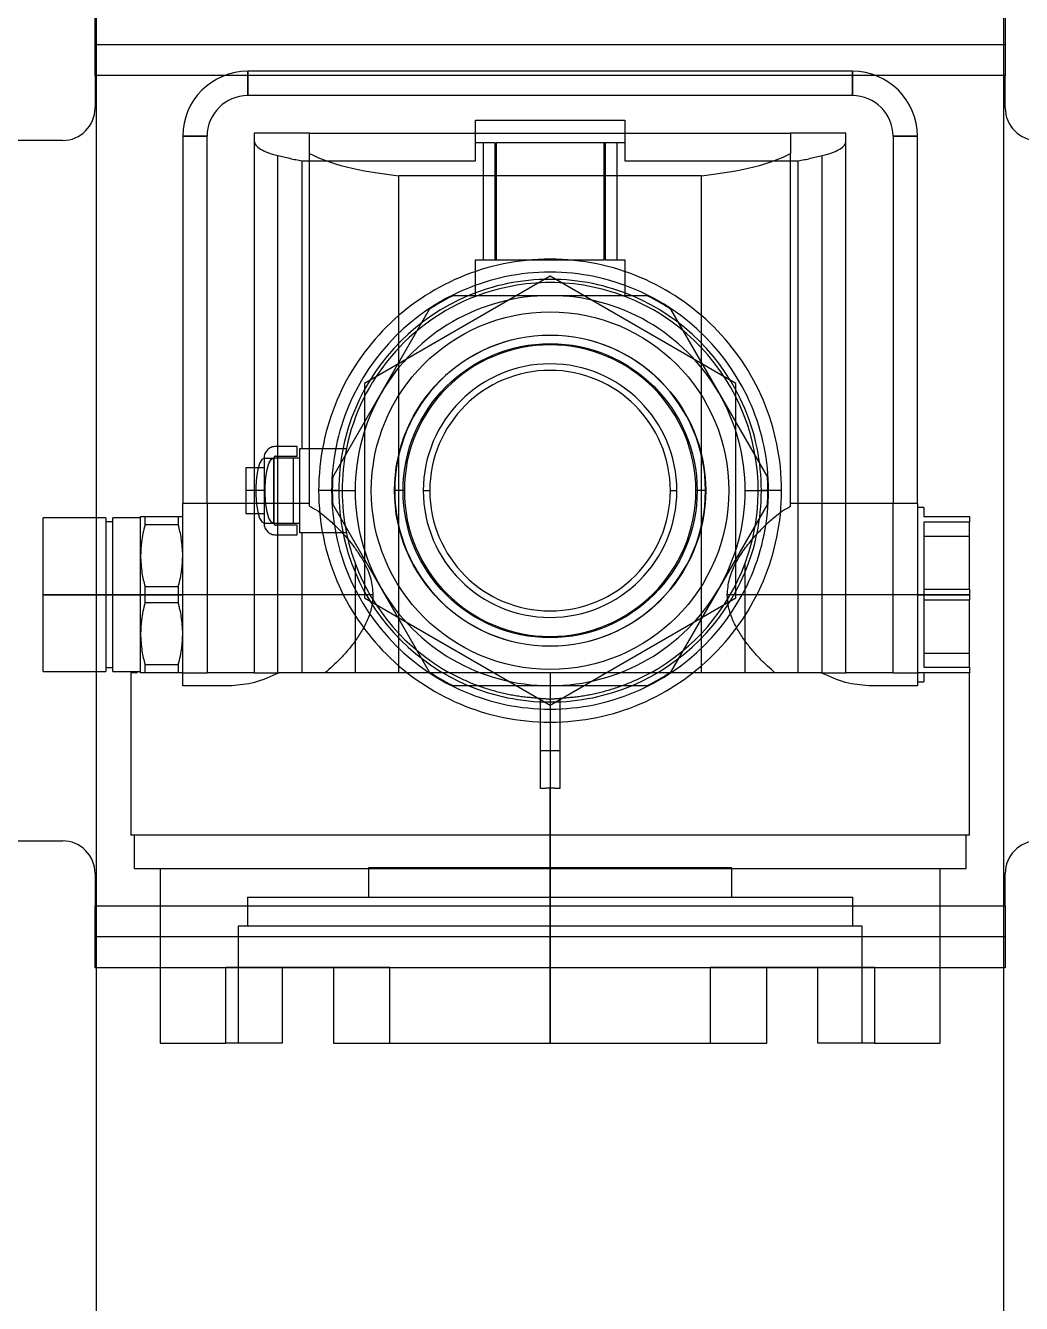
# Model space of a CAD drawing. Header units: metres. Extents: x 0 to 63075, y 0 to 44550.
# Drawn here: x 13958.8 to 14112, y 30981.1 to 31177.6 of the extents above; entities that cross this region are included whole.
import ezdxf

# ---------------------------------------------------------------- set-up
doc = ezdxf.new("R2010")
doc.units = ezdxf.units.M
doc.header["$LTSCALE"] = 75
doc.linetypes.add('HIDDEN2', pattern=[4.7625, 3.175, -1.5875])
for name, color, linetype in [('SDM', 7, 'Continuous'), ('SL1', 8, 'Continuous'), ('SL4', 4, 'Continuous'), ('ST1', 7, 'HIDDEN2')]:
    doc.layers.add(name, color=color, linetype=linetype)

# ---------------------------------------------------------------- blocks, each defined once
blk = doc.blocks.new('A$C52ce5e24')
at = {"layer": 'SL1'}
for radius, start, end in [(1221.5, 124.20985, 67.29436), (1158, 126.37415, 69.37001), (1150, 126.66829, 69.21988)]:
    blk.add_arc((6551.95, 10099.98), radius, start, end, dxfattribs=at)
blk = doc.blocks.new('A$Cb6dca9d5')
at = {"layer": 'SL4'}
for p, q in [((123.23, 4362.13), (123.23, 4459.47)), ((262.77, 3669.71), (262.77, 4459.47)), ((142.98, 4430.19), (123.23, 4430.19)), ((146.5, 4430.83), (146.5, 4427.09)), ((239.5, 4430.83), (146.5, 4430.83)), ((239.5, 4427.09), (239.5, 4430.83)), ((262.77, 4430.19), (243.02, 4430.19)), ((239.5, 4427.09), (146.5, 4427.09)), ((136.5, 4420.83), (140.24, 4420.83)), ((136.5, 4420.83), (136.5, 4364.33)), ((140.24, 4364.33), (140.24, 4420.83)), ((156, 4418.19), (156, 4421.33)), ((156, 4421.33), (230, 4421.33)), ((230, 4421.33), (230, 4418.19)), ((245.76, 4420.83), (245.76, 4364.33)), ((245.76, 4420.83), (249.5, 4420.83)), ((249.5, 4364.33), (249.5, 4420.83)), ((156, 4363.96), (156, 4418.19)), ((230, 4363.96), (230, 4418.19)), ((169.71, 4338.33), (169.71, 4414.76)), ((216.29, 4414.76), (169.71, 4414.76)), ((216.29, 4338.33), (216.29, 4414.76)), ((136.5, 4350.33), (136.5, 4364.33)), ((156, 4364.33), (136.5, 4364.33)), ((249.5, 4364.33), (230, 4364.33)), ((249.5, 4364.33), (249.5, 4350.33)), ((250.5, 4363.73), (249.5, 4363.73)), ((250.5, 4363.73), (250.5, 4362.33)), ((124.68, 4362.13), (115, 4362.13)), ((115, 4350.33), (115, 4362.13)), ((124.68, 4362.13), (124.68, 4350.33)), ((125.75, 4361.54), (124.68, 4361.54)), ((130, 4362.13), (125.75, 4362.13)), ((125.75, 4350.33), (125.75, 4362.13)), ((130, 4356.33), (130, 4362.33)), ((130.69, 4361.09), (130.69, 4362.33)), ((130.69, 4362.33), (135.81, 4362.33)), ((135.81, 4362.33), (135.81, 4361.09)), ((250.5, 4362.33), (257.5, 4362.33)), ((257.5, 4361.49), (250.5, 4361.49)), ((250.5, 4361.49), (250.5, 4351.16)), ((257.5, 4362.33), (257.5, 4361.49)), ((257.5, 4351.16), (257.5, 4361.49)), ((135.81, 4361.09), (130.69, 4361.09)), ((130, 4350.33), (130, 4356.33)), ((130.69, 4350.33), (130.69, 4351.57)), ((130.69, 4351.57), (135.81, 4351.57)), ((135.81, 4351.57), (135.81, 4350.33)), ((124.68, 4350.33), (115, 4350.33)), ((115, 4338.53), (115, 4350.33)), ((124.68, 4350.33), (124.68, 4338.53)), ((125.75, 4350.33), (124.68, 4350.33)), ((125.75, 4338.53), (125.75, 4350.33)), ((130, 4350.33), (125.75, 4350.33)), ((130, 4344.33), (130, 4350.33)), ((130.69, 4350.33), (130, 4350.33)), ((130.69, 4349.09), (130.69, 4350.33)), ((135.81, 4350.33), (130.69, 4350.33)), ((135.81, 4350.33), (135.81, 4349.09)), ((136.5, 4350.33), (135.81, 4350.33)), ((165.75, 4350.33), (136.5, 4350.33)), ((136.5, 4336.33), (136.5, 4350.33)), ((249.5, 4350.33), (220.25, 4350.33)), ((249.5, 4350.33), (249.5, 4336.33)), ((257.5, 4350.33), (249.5, 4350.33)), ((250.5, 4351.16), (257.5, 4351.16)), ((257.5, 4349.49), (250.5, 4349.49)), ((250.5, 4349.49), (250.5, 4339.16)), ((257.5, 4351.16), (257.5, 4350.33)), ((257.5, 4350.33), (257.5, 4349.49)), ((257.5, 4339.16), (257.5, 4349.49)), ((135.81, 4349.09), (130.69, 4349.09)), ((130, 4338.33), (130, 4344.33)), ((115, 4338.53), (124.68, 4338.53)), ((123.23, 3669.71), (123.23, 4338.53)), ((124.68, 4339.12), (125.75, 4339.12)), ((125.75, 4338.53), (130, 4338.53)), ((128.5, 4338.33), (128.5, 4313.33)), ((129.54, 4338.33), (128.5, 4338.33)), ((130.69, 4339.57), (135.81, 4339.57)), ((130.69, 4338.33), (130.69, 4339.57)), ((135.81, 4338.33), (130.69, 4338.33)), ((135.81, 4339.57), (135.81, 4338.33)), ((193, 4338.33), (151.3, 4338.33)), ((193, 4338.33), (193, 4313.33)), ((234.7, 4338.33), (193, 4338.33)), ((250.5, 4339.16), (257.5, 4339.16)), ((257.5, 4338.33), (250.5, 4338.33)), ((250.5, 4338.33), (250.5, 4336.93)), ((257.5, 4339.16), (257.5, 4338.33)), ((257.5, 4313.33), (257.5, 4338.33)), ((144.05, 4336.33), (136.5, 4336.33)), ((249.5, 4336.33), (241.95, 4336.33)), ((249.5, 4336.93), (250.5, 4336.93)), ((193, 4313.33), (128.5, 4313.33)), ((129, 4313.33), (129, 4308.21)), ((257.5, 4313.33), (193, 4313.33)), ((193, 4308.21), (193, 4313.33)), ((257, 4308.21), (257, 4313.33)), ((129, 4308.21), (193, 4308.21)), ((133, 4308.21), (133, 4281.33)), ((193, 4308.21), (257, 4308.21)), ((193, 4281.33), (193, 4308.21)), ((253, 4281.33), (253, 4308.21)), ((123.23, 4302.47), (133, 4302.47)), ((253, 4302.47), (262.77, 4302.47)), ((133, 4292.94), (123.23, 4292.94)), ((143.11, 4293.03), (159.66, 4293.03)), ((143.11, 4281.33), (143.11, 4293.03)), ((151.81, 4293.03), (151.81, 4281.33)), ((159.66, 4292.94), (151.81, 4292.94)), ((159.66, 4293.03), (159.66, 4281.33)), ((226.34, 4293.03), (242.89, 4293.03)), ((226.34, 4281.33), (226.34, 4293.03)), ((234.19, 4292.94), (226.34, 4292.94)), ((234.19, 4281.33), (234.19, 4293.03)), ((242.89, 4293.03), (242.89, 4281.33)), ((262.77, 4292.94), (253, 4292.94)), ((133, 4281.33), (143.11, 4281.33)), ((151.81, 4281.33), (143.11, 4281.33)), ((159.66, 4281.33), (193, 4281.33)), ((193, 4281.33), (226.34, 4281.33)), ((242.89, 4281.33), (234.19, 4281.33)), ((242.89, 4281.33), (253, 4281.33))]:
    blk.add_line(p, q, dxfattribs=at)
for centre, radius, start, end in [((146.5, 4420.83), 10, 90, 180), ((239.5, 4420.83), 10, 0, 90), ((146.5, 4420.83), 6.26, 90, 180), ((239.5, 4420.83), 6.26, 0, 90)]:
    blk.add_arc(centre, radius, start, end, dxfattribs=at)
for centre, start_param, end_param in [((179.4, 4421.23), 0.450954, 1.189008), ((206.6, 4421.23), 1.952584, 2.690638)]:
    blk.add_ellipse(centre, major_axis=(-26, 0), ratio=0.267949, start_param=start_param, end_param=end_param, dxfattribs=at)
for points, knots in [([(156, 4363.96), (156.4, 4363.73), (157.22, 4363.28), (158.65, 4362.16), (160.14, 4360.8), (161.49, 4359.37), (162.64, 4357.97), (163.59, 4356.65), (164.6, 4354.96), (165.53, 4352.88), (165.68, 4351.15), (165.75, 4350.33)], [0, 0, 0, 0, 0.126776, 0.255257, 0.382669, 0.505687, 0.590181, 0.674836, 0.757452, 0.885088, 1, 1, 1, 1]), ([(220.25, 4350.33), (220.32, 4351.15), (220.42, 4352.41), (221, 4354.01), (221.73, 4355.58), (222.87, 4357.36), (224.35, 4359.19), (225.86, 4360.8), (227.35, 4362.16), (228.78, 4363.28), (229.6, 4363.73), (230, 4363.96)], [0, 0, 0, 0, 0.114898, 0.176657, 0.242785, 0.369086, 0.494373, 0.617376, 0.744773, 0.873238, 1, 1, 1, 1]), ([(130, 4362.33), (130.04, 4362.33), (130.12, 4362.33), (130.51, 4362.33), (130.69, 4362.33)], [0, 0, 0, 0, 0.554654, 1, 1, 1, 1]), ([(135.81, 4362.33), (136.03, 4362.33), (136.42, 4362.33), (136.47, 4362.33), (136.5, 4362.33)], [0, 0, 0, 0, 0.563596, 1, 1, 1, 1]), ([(130.69, 4361.09), (130.47, 4360.2), (130.08, 4358.63), (130.03, 4357.03), (130, 4356.33)], [0, 0, 0, 0, 0.563596, 1, 1, 1, 1]), ([(136.5, 4356.33), (136.46, 4357.22), (136.38, 4358.82), (135.99, 4360.39), (135.81, 4361.09)], [0, 0, 0, 0, 0.5546542, 1, 1, 1, 1]), ([(130, 4356.33), (130.04, 4355.44), (130.12, 4353.83), (130.51, 4352.26), (130.69, 4351.57)], [0, 0, 0, 0, 0.554654, 1, 1, 1, 1]), ([(135.81, 4351.57), (136.03, 4352.45), (136.42, 4354.02), (136.47, 4355.63), (136.5, 4356.33)], [0, 0, 0, 0, 0.5635963, 1, 1, 1, 1]), ([(165.75, 4350.33), (165.71, 4349.69), (165.65, 4348.71), (165.29, 4347.45), (164.82, 4346.19), (164.05, 4344.72), (162.99, 4343.14), (161.86, 4341.72), (160.3, 4339.99), (159.17, 4339), (158.41, 4338.33)], [0, 0, 0, 0, 0.117087, 0.178494, 0.242841, 0.368324, 0.49578, 0.622064, 0.74502, 1, 1, 1, 1]), ([(227.59, 4338.33), (227.22, 4338.65), (226.47, 4339.29), (225.3, 4340.44), (224.14, 4341.72), (223.01, 4343.14), (221.94, 4344.72), (221.04, 4346.48), (220.38, 4348.36), (220.29, 4349.69), (220.25, 4350.33)], [0, 0, 0, 0, 0.127091, 0.255296, 0.378231, 0.504494, 0.631928, 0.75739, 0.882931, 1, 1, 1, 1]), ([(130.69, 4349.09), (130.47, 4348.2), (130.08, 4346.63), (130.03, 4345.03), (130, 4344.33)], [0, 0, 0, 0, 0.5635963, 1, 1, 1, 1]), ([(136.5, 4344.33), (136.46, 4345.22), (136.38, 4346.82), (135.99, 4348.39), (135.81, 4349.09)], [0, 0, 0, 0, 0.554654, 1, 1, 1, 1]), ([(130, 4344.33), (130.04, 4343.44), (130.12, 4341.83), (130.51, 4340.26), (130.69, 4339.57)], [0, 0, 0, 0, 0.554654, 1, 1, 1, 1]), ([(135.81, 4339.57), (136.03, 4340.45), (136.42, 4342.02), (136.47, 4343.63), (136.5, 4344.33)], [0, 0, 0, 0, 0.5635963, 1, 1, 1, 1]), ([(130.69, 4338.33), (130.47, 4338.33), (130.08, 4338.33), (130.03, 4338.33), (130, 4338.33)], [0, 0, 0, 0, 0.563596, 1, 1, 1, 1]), ([(136.5, 4338.33), (136.46, 4338.33), (136.38, 4338.33), (135.99, 4338.33), (135.81, 4338.33)], [0, 0, 0, 0, 0.554654, 1, 1, 1, 1]), ([(151.3, 4338.33), (150.04, 4337.75), (147.54, 4336.62), (145.2, 4336.42), (144.05, 4336.33)], [0, 0, 0, 0, 0.505959, 1, 1, 1, 1]), ([(241.95, 4336.33), (240.8, 4336.42), (238.46, 4336.62), (235.96, 4337.75), (234.7, 4338.33)], [0, 0, 0, 0, 0.494041, 1, 1, 1, 1])]:
    blk.add_open_spline(points, degree=3, knots=knots, dxfattribs=at)
at = {"layer": 'ST1'}
for p, q in [((123, 4430.19), (123, 4439.71)), ((263, 4439.71), (263, 4430.19)), ((123, 4434.95), (263, 4434.95)), ((123, 4430.19), (123, 4425.19)), ((263, 4430.19), (123, 4430.19)), ((123.23, 4430.19), (123, 4430.19)), ((243.02, 4430.19), (142.98, 4430.19)), ((146.5, 4427.09), (146.5, 4430.83)), ((239.5, 4430.83), (239.5, 4427.09)), ((263, 4430.19), (262.77, 4430.19)), ((263, 4425.19), (263, 4430.19)), ((181.5, 4423.33), (204.5, 4423.33)), ((181.5, 4421.33), (181.5, 4423.33)), ((204.5, 4423.33), (204.5, 4421.33)), ((140.24, 4420.83), (136.5, 4420.83)), ((156, 4421.33), (147.5, 4421.33)), ((147.5, 4421.33), (147.5, 4338.33)), ((181.5, 4417.04), (181.5, 4421.33)), ((204.5, 4421.33), (204.5, 4417.04)), ((238.5, 4421.33), (230, 4421.33)), ((238.5, 4338.33), (238.5, 4421.33)), ((249.5, 4420.83), (245.76, 4420.83)), ((118, 4420.19), (63, 4420.19)), ((184.5, 4419.83), (181.5, 4419.83)), ((182.7, 4419.83), (182.7, 4401.83)), ((184.5, 4419.83), (184.5, 4401.83)), ((184.5, 4419.83), (184.75, 4419.83)), ((184.75, 4401.83), (184.75, 4419.83)), ((201.25, 4419.83), (184.75, 4419.83)), ((201.5, 4419.83), (201.25, 4419.83)), ((201.25, 4419.83), (201.25, 4401.83)), ((201.5, 4401.83), (201.5, 4419.83)), ((204.5, 4419.83), (201.5, 4419.83)), ((203.3, 4401.83), (203.3, 4419.83)), ((151.13, 4338.33), (151.13, 4417.87)), ((154.84, 4372.83), (154.84, 4417.04)), ((154.84, 4417.04), (181.5, 4417.04)), ((204.5, 4417.04), (231.16, 4417.04)), ((231.16, 4338.33), (231.16, 4417.04)), ((234.87, 4338.33), (234.87, 4417.87)), ((181.5, 4396.19), (181.5, 4401.83)), ((181.5, 4401.83), (184.5, 4401.83)), ((184.5, 4401.83), (184.75, 4401.83)), ((184.75, 4401.83), (201.25, 4401.83)), ((201.5, 4401.83), (201.25, 4401.83)), ((201.5, 4401.83), (204.5, 4401.83)), ((204.5, 4401.83), (204.5, 4396.19)), ((193, 4399.32), (164.43, 4382.83)), ((221.58, 4382.83), (193, 4399.32)), ((178.09, 4396.33), (207.91, 4396.33)), ((159.57, 4368.42), (174.47, 4394.24)), ((211.53, 4394.24), (226.43, 4368.42)), ((164.43, 4382.83), (164.43, 4349.83)), ((221.58, 4349.83), (221.58, 4382.83)), ((154.1, 4373.13), (150.8, 4373.13)), ((154.1, 4371.63), (154.1, 4373.13)), ((149, 4371.33), (150.45, 4371.33)), ((149, 4371.33), (149, 4361.33)), ((150.45, 4371.33), (150.45, 4361.33)), ((150.45, 4371.33), (150.5, 4371.33)), ((150.5, 4371.33), (150.5, 4361.33)), ((154.5, 4371.33), (150.5, 4371.33)), ((150.8, 4371.63), (154.1, 4371.63)), ((153.5, 4371.33), (153.5, 4361.33)), ((154.5, 4359.83), (154.5, 4372.83)), ((154.5, 4372.83), (154.84, 4372.83)), ((154.84, 4372.83), (161.67, 4372.83)), ((146.2, 4369.83), (146.2, 4366.33)), ((149, 4369.83), (146.2, 4369.83)), ((149, 4366.33), (146.2, 4366.33)), ((146.2, 4366.33), (146.2, 4362.83)), ((160.5, 4366.33), (157.4, 4366.33)), ((159.4, 4366.33), (157.4, 4366.33)), ((159.5, 4366.33), (163, 4366.33)), ((170.58, 4366.33), (169.1, 4366.33)), ((173.5, 4366.33), (174.5, 4366.33)), ((211.5, 4366.33), (212.5, 4366.33)), ((216.9, 4366.33), (215.42, 4366.33)), ((223, 4366.33), (226.5, 4366.33)), ((228.6, 4366.33), (225.5, 4366.33)), ((228.6, 4366.33), (226.6, 4366.33)), ((140.24, 4364.33), (140.24, 4338.33)), ((174.47, 4338.42), (159.57, 4364.24)), ((226.43, 4364.24), (211.53, 4338.42)), ((245.76, 4338.33), (245.76, 4364.33)), ((123.23, 4338.53), (123.23, 4362.13)), ((146.2, 4362.83), (149, 4362.83)), ((149, 4361.33), (150.45, 4361.33)), ((150.45, 4361.33), (150.5, 4361.33)), ((150.5, 4361.33), (154.5, 4361.33)), ((154.1, 4361.03), (150.8, 4361.03)), ((150.8, 4359.53), (154.1, 4359.53)), ((154.1, 4359.53), (154.1, 4361.03)), ((154.84, 4359.83), (154.5, 4359.83)), ((161.67, 4359.83), (154.84, 4359.83)), ((154.84, 4338.33), (154.84, 4359.83)), ((250.5, 4359.33), (257.5, 4359.33)), ((163, 4355.19), (163, 4338.33)), ((223, 4338.33), (223, 4355.19)), ((115, 4350.33), (124.68, 4350.33)), ((124.68, 4350.33), (125.75, 4350.33)), ((125.75, 4350.33), (130, 4350.33)), ((130, 4350.33), (130.69, 4350.33)), ((130.69, 4350.33), (135.81, 4350.33)), ((135.81, 4350.33), (136.5, 4350.33)), ((164.43, 4349.83), (193, 4333.33)), ((193, 4333.33), (221.58, 4349.83)), ((249.5, 4350.33), (250.5, 4350.33)), ((250.5, 4351.16), (250.5, 4350.33)), ((250.5, 4350.33), (250.5, 4349.49)), ((250.5, 4350.33), (257.5, 4350.33)), ((250.5, 4341.33), (257.5, 4341.33)), ((136.5, 4338.33), (140.24, 4338.33)), ((147.5, 4338.33), (140.24, 4338.33)), ((147.5, 4338.33), (151.13, 4338.33)), ((151.13, 4338.33), (151.3, 4338.33)), ((234.7, 4338.33), (234.87, 4338.33)), ((234.87, 4338.33), (238.5, 4338.33)), ((245.76, 4338.33), (238.5, 4338.33)), ((245.76, 4338.33), (249.5, 4338.33)), ((250.5, 4338.33), (249.5, 4338.33)), ((207.91, 4336.33), (178.09, 4336.33)), ((191.5, 4320.54), (191.5, 4334.36)), ((194.5, 4334.36), (194.5, 4320.54)), ((194.5, 4326.33), (191.5, 4326.33)), ((193, 4313.33), (193, 4320.55)), ((63, 4312.47), (118, 4312.47)), ((193, 4313.33), (193, 4308.21)), ((220.94, 4308.33), (165.06, 4308.33)), ((165.06, 4308.33), (165.06, 4303.83)), ((193, 4308.21), (193, 4281.33)), ((220.94, 4303.83), (220.94, 4308.33)), ((123, 4307.47), (123, 4302.47)), ((263, 4302.47), (263, 4307.47)), ((123, 4292.94), (123, 4302.47)), ((123, 4302.47), (263, 4302.47)), ((123, 4302.47), (123.23, 4302.47)), ((133, 4302.47), (253, 4302.47)), ((146.44, 4303.83), (193, 4303.83)), ((146.44, 4303.83), (146.44, 4299.33)), ((193, 4299.33), (193, 4303.83)), ((193, 4303.83), (239.56, 4303.83)), ((239.56, 4299.33), (239.56, 4303.83)), ((262.77, 4302.47), (263, 4302.47)), ((263, 4302.47), (263, 4292.94)), ((193, 4299.33), (145, 4299.33)), ((145, 4299.33), (145, 4281.33)), ((241, 4299.33), (193, 4299.33)), ((193, 4299.33), (193, 4281.33)), ((241, 4281.33), (241, 4299.33)), ((263, 4297.71), (123, 4297.71)), ((123.23, 4292.94), (123, 4292.94)), ((151.81, 4292.94), (133, 4292.94)), ((159.66, 4293.03), (168.36, 4293.03)), ((226.34, 4292.94), (159.66, 4292.94)), ((168.36, 4281.33), (168.36, 4293.03)), ((217.64, 4293.03), (226.34, 4293.03)), ((217.64, 4293.03), (217.64, 4281.33)), ((253, 4292.94), (234.19, 4292.94)), ((263, 4292.94), (262.77, 4292.94))]:
    blk.add_line(p, q, dxfattribs=at)
at = {"layer": 'ST1', "flags": 128}
for points in [[(149, 4371.33), (148.64, 4371.12), (148.3, 4370.53), (148.02, 4369.6), (147.82, 4368.4), (147.72, 4367.04), (147.72, 4365.62), (147.82, 4364.25), (148.02, 4363.05), (148.3, 4362.12), (148.64, 4361.53), (149, 4361.33)], [(150.45, 4361.33), (150.08, 4361.53), (149.75, 4362.12), (149.47, 4363.05), (149.27, 4364.25), (149.17, 4365.62), (149.17, 4367.04), (149.27, 4368.4), (149.47, 4369.6), (149.75, 4370.53), (150.08, 4371.12), (150.45, 4371.33)]]:
    blk.add_lwpolyline(points, dxfattribs=at)
at = {"layer": 'ST1'}
for radius in [27.5, 23.93, 22.62]:
    blk.add_circle((193, 4366.33), radius, dxfattribs=at)
for centre, radius, start, end in [((118, 4425.19), 5, 270, 0), ((268, 4425.19), 5, 180, 270), ((193, 4366.33), 35.6, 0, 180), ((193, 4366.33), 33.6, 0, 180), ((193, 4366.33), 32.5, 0, 180), ((193, 4366.33), 32, 90, 111.0618), ((193, 4366.33), 32, 68.9382, 90), ((193, 4366.33), 32, 111.0618, 168.2802), ((193, 4366.33), 30, 90, 150), ((193, 4366.33), 33.5, 116.4244, 123.5756), ((193, 4366.33), 30, 30, 90), ((193, 4366.33), 32, 339.6359, 68.9382), ((193, 4366.33), 33.5, 56.4244, 63.5756), ((193, 4366.33), 23.9, 0, 180), ((193, 4366.33), 22.42, 0, 180), ((193, 4366.33), 19.5, 0, 180), ((193, 4366.33), 18.5, 0, 180), ((193, 4366.33), 30, 150, 180), ((193, 4366.33), 30, 0, 30), ((150.8, 4371.33), 1.8, 90, 180), ((150.8, 4371.33), 0.3, 90, 180), ((193, 4366.33), 32, 168.2802, 191.7198), ((193, 4366.33), 33.5, 176.4244, 180), ((193, 4366.33), 33.5, 0, 3.5756), ((193, 4366.33), 35.6, 180, 0), ((193, 4366.33), 33.6, 180, 0), ((193, 4366.33), 33.5, 180, 183.5756), ((193, 4366.33), 32.5, 180, 0), ((193, 4366.33), 30, 180, 210), ((193, 4366.33), 23.9, 180, 0), ((193, 4366.33), 22.42, 180, 0), ((193, 4366.33), 19.5, 180, 0), ((193, 4366.33), 18.5, 180, 0), ((193, 4366.33), 30, 330, 0), ((193, 4366.33), 33.5, 356.4244, 0), ((150.8, 4361.33), 1.8, 180, 270), ((150.8, 4361.33), 0.3, 180, 270), ((193, 4366.33), 32, 191.7198, 200.3641), ((193, 4366.33), 32, 200.3641, 241.045), ((193, 4366.33), 32, 298.955, 339.6359), ((193, 4366.33), 30, 210, 270), ((193, 4366.33), 30, 270, 330), ((193, 4366.33), 33.5, 236.4244, 243.5756), ((193, 4366.33), 33.5, 296.4244, 303.5756), ((193, 4366.33), 32, 267.3133, 270), ((193, 4366.33), 32, 270, 272.6867), ((118, 4307.47), 5, 0, 90), ((268, 4307.47), 5, 90, 180)]:
    blk.add_arc(centre, radius, start, end, dxfattribs=at)
for centre, major_axis, ratio, start_param, end_param in [((158.5, 4420.06), (-11, 0), 0.267949, 0, 0.836718), ((227.5, 4420.06), (-11, 0), 0.267949, 2.304874, 3.141593), ((193, 4430.3), (-62.5, 0), 0.267949, 0.836718, 0.914078), ((193, 4430.3), (-62.5, 0), 0.267949, 2.227515, 2.304874), ((193, 4283.31), (-64.5, 0), 0.57735, 4.712389, 4.735647), ((193, 4283.31), (-64.5, 0), 0.57735, 4.689131, 4.712389)]:
    blk.add_ellipse(centre, major_axis=major_axis, ratio=ratio, start_param=start_param, end_param=end_param, dxfattribs=at)
for points, knots in [([(191.5, 4334.36), (190.29, 4334.46), (187.86, 4334.65), (184.27, 4335.48), (180.77, 4336.66), (178.6, 4337.77), (177.51, 4338.33)], [0, 0, 0, 0, 0.2450998, 0.4948062, 0.7470816, 1, 1, 1, 1]), ([(208.49, 4338.33), (207.4, 4337.77), (205.23, 4336.66), (201.73, 4335.48), (198.14, 4334.65), (195.71, 4334.46), (194.5, 4334.36)], [0, 0, 0, 0, 0.252918, 0.505194, 0.7549, 1, 1, 1, 1])]:
    blk.add_open_spline(points, degree=3, knots=knots, dxfattribs=at)

msp = doc.modelspace()

# ---------------------------------------------------------------- block references
at = {"layer": 'SDM'}
for name, p in [('A$C52ce5e24', (8259.51, 21551.5)), ('A$Cb6dca9d5', (13846.47, 26739.77))]:
    msp.add_blockref(name, p, dxfattribs=at)

doc.saveas('drawing.dxf')
